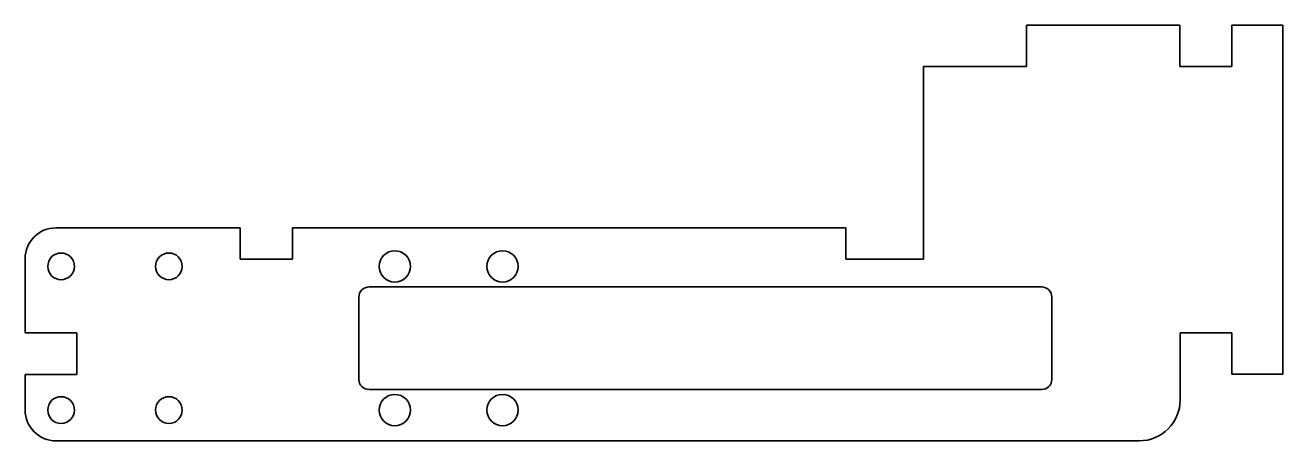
# Model space of a CAD drawing. Header units: inches. Extents: x 0 to 245, y 0 to 81.
import ezdxf

# ---------------------------------------------------------------- set-up
doc = ezdxf.new("R2010")
doc.units = ezdxf.units.IN
doc.header["$MEASUREMENT"] = 0
doc.layers.add('SIMUMAK Visible (ISO)', color=7, linetype='Continuous', lineweight=35)

# ---------------------------------------------------------------- blocks, each defined once
blk = doc.blocks.new('CD-IND-31-MEDC-01_Sheet_4_CD-IND-31-MEDC-01')
at = {"layer": 'SIMUMAK Visible (ISO)'}
for p, q in [((72.55, 40.5), (72.55, 32.45)), ((72.55, 40.5), (102.45, 40.5)), ((102.45, 32.45), (102.45, 40.5)), ((112.55, 40.5), (112.55, 32.45)), ((112.55, 40.5), (122.5, 40.5)), ((122.5, 40.5), (122.5, -27.5)), ((72.55, 32.45), (52.5, 32.45)), ((52.5, -5.1), (52.5, 32.45)), ((112.55, 32.45), (102.45, 32.45)), ((-116.5, 1), (-80.6, 1)), ((-80.6, -5.1), (-80.6, 1)), ((-70.4, 1), (37.4, 1)), ((-70.4, 1), (-70.4, -5.1)), ((37.4, -5.1), (37.4, 1)), ((-122.5, -5), (-122.5, -19.45)), ((-70.4, -5.1), (-80.6, -5.1)), ((52.5, -5.1), (37.4, -5.1)), ((-55.5, -10.5), (75.5, -10.5)), ((-57.5, -28.5), (-57.5, -12.5)), ((77.5, -12.5), (77.5, -28.5)), ((-122.5, -19.45), (-112.45, -19.45)), ((-112.45, -19.45), (-112.45, -27.55)), ((102.5, -19.45), (112.55, -19.45)), ((102.5, -32.5), (102.5, -19.45)), ((112.55, -19.45), (112.55, -27.5)), ((-112.45, -27.55), (-122.5, -27.55)), ((-122.5, -27.55), (-122.5, -34.5)), ((112.55, -27.5), (122.5, -27.5)), ((75.5, -30.5), (-55.5, -30.5)), ((94.5, -40.5), (-116.5, -40.5))]:
    blk.add_line(p, q, dxfattribs=at)
for centre, radius in [((-115.5, -6.5), 2.6), ((-94.5, -6.5), 2.6), ((-50.5, -6.5), 3.05), ((-29.5, -6.5), 3.05), ((-50.5, -34.5), 3.05), ((-29.5, -34.5), 3.05), ((-115.5, -34.5), 2.6), ((-94.5, -34.5), 2.6)]:
    blk.add_circle(centre, radius, dxfattribs=at)
at = {"layer": 'SIMUMAK Visible (ISO)', "extrusion": (0, 0, -1)}
for centre, radius, start, end in [((116.5, -5), 6, 0, 90), ((-94.5, -32.5), 8, 180, 270), ((116.5, -34.5), 6, 270, 360)]:
    blk.add_arc(centre, radius, start, end, dxfattribs=at)
at = {"layer": 'SIMUMAK Visible (ISO)'}
for centre, start, end in [((-55.5, -12.5), 90, 180), ((75.5, -12.5), 0, 90), ((-55.5, -28.5), 180, 270), ((75.5, -28.5), 270, 0)]:
    blk.add_arc(centre, 2, start, end, dxfattribs=at)

msp = doc.modelspace()

# ---------------------------------------------------------------- block references
msp.add_blockref('CD-IND-31-MEDC-01_Sheet_4_CD-IND-31-MEDC-01', (122.5, 40.5))

doc.saveas('drawing.dxf')
